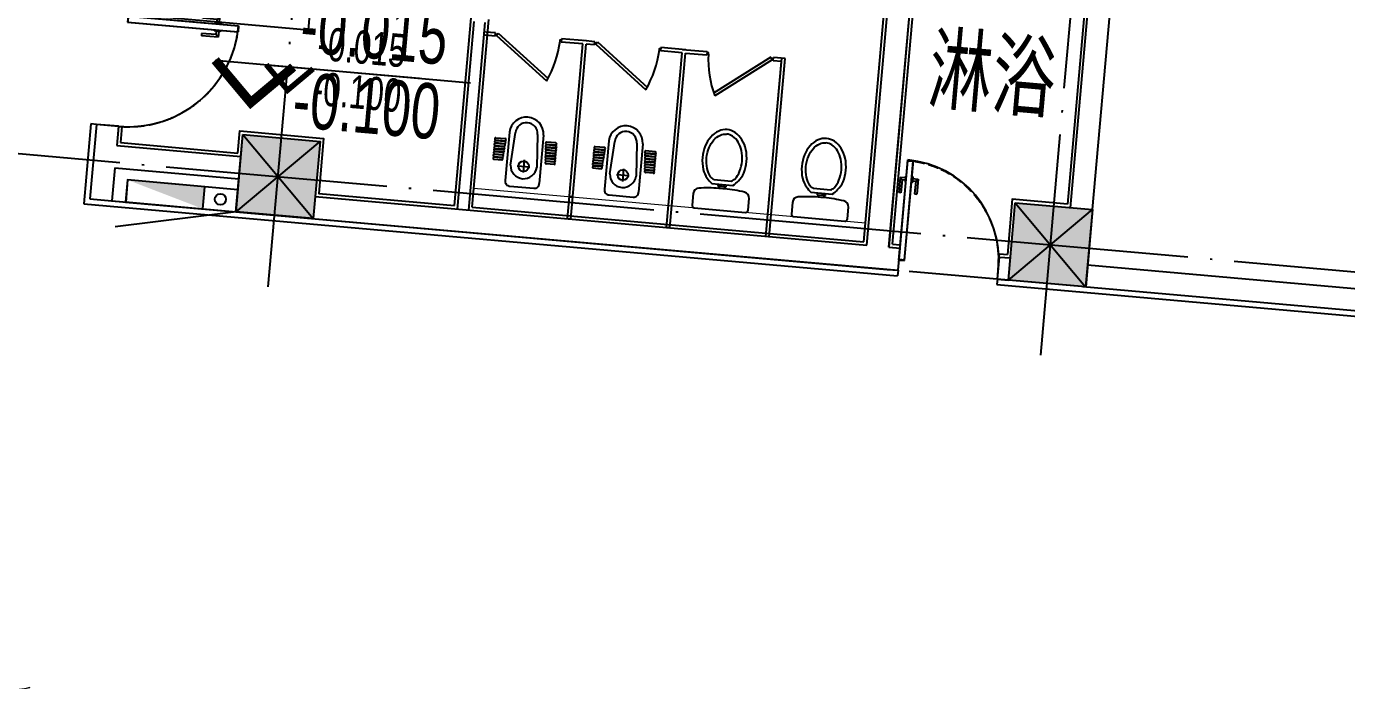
# Model space of a CAD drawing. Header units: millimetres. Extents: x 347599 to 1495443, y -100002 to 152717.
# Drawn here: x 1370861 to 1382779, y 52021 to 57927 of the extents above; entities that cross this region are included whole.
import ezdxf
from ezdxf.enums import TextEntityAlignment as Align

# ---------------------------------------------------------------- set-up
doc = ezdxf.new("R2010")
doc.units = ezdxf.units.MM
doc.header["$LTSCALE"] = 1000
doc.header["$PDMODE"] = 1
doc.linetypes.add('DASH', pattern=[0.35, 0.25, -0.1])
doc.linetypes.add('E-RG-1F$0$$0$DOTE', pattern=[2.42, 2, -0.2, 0.02, -0.2])
doc.layers.get('0').update_dxf_attribs({"linetype": 'CONTINUOUS'})
doc.layers.get('Defpoints').update_dxf_attribs({"linetype": 'CONTINUOUS'})
for name, color, linetype in [('A-------', 18, 'CONTINUOUS'), ('A-DOOR', 32, 'CONTINUOUS'), ('A-WALL', 7, 'CONTINUOUS'), ('A—墙体', 7, 'CONTINUOUS'), ('A—轴线、尺寸', 1, 'CONTINUOUS'), ('E1-RI-4F$0$0P-FE-FH-F', 141, 'CONTINUOUS'), ('E1-RW-1F$0$E-WC-BF$0$A-FIXT', 55, 'CONTINUOUS'), ('E1-RW-1F$0$E1-RW-1F$0$E-WC-BF$0$A-FIXT', 55, 'CONTINUOUS'), ('I-平面-标高（总）', 40, 'CONTINUOUS'), ('I—平面—卫生间隔断（不到顶）', 48, 'CONTINUOUS'), ('I—平面—文字', 40, 'CONTINUOUS'), ('I—平面—标高', 40, 'CONTINUOUS'), ('I—平面—洁具2', 44, 'CONTINUOUS'), ('I—平面—消防设施', 10, 'CONTINUOUS'), ('I—平面—装饰面层线', 192, 'CONTINUOUS'), ('I—平面—门', 22, 'CONTINUOUS'), ('轴线100', 1, 'CONTINUOUS')]:
    doc.layers.add(name, color=color, linetype=linetype)
for name, color, linetype, lineweight in [('A-DETL-HLIN', 3, 'CONTINUOUS', 13), ('E1-RI-1F$0$A-DOOR', 32, 'CONTINUOUS', 5), ('E1-RW-1F$0$A-FLOR-CASE', 3, 'CONTINUOUS', 5)]:
    doc.layers.add(name, color=color, linetype=linetype, lineweight=lineweight)
doc.styles.add('E-RT-1F$0$XD2008', font='xd-hzs.shx', dxfattribs={"width": 0.7, "bigfont": 'xd-hztxt.shx'})
doc.styles.add('XD2008', font='simhei.ttf', dxfattribs={"width": 0.7})
doc.styles.add('幼圆', font='SIMYOU_0.TTF', dxfattribs={"width": 0.7})

# ---------------------------------------------------------------- blocks, each defined once
blk = doc.blocks.new('E1-RW-1F$0$E1-RI-4F$0$XFX-BX')
blk.add_lwpolyline([(0, 0), (0, 200), (700, 200), (700, 0)], close=True)
blk.add_solid([(0, 0), (0, 0), (700, 0), (700, 200)])
blk = doc.blocks.new('E1-RW-1F$0$DOOR1000')
at = {"layer": 'I—平面—门'}
for p, q in [((0, 1000), (56, 1000)), ((0, 0), (0, 1000)), ((56, 0), (56, 1000)), ((-8, 845), (-8, 784)), ((1, 845), (-8, 845)), ((56, 845), (65, 845)), ((65, 845), (65, 784)), ((-62, 826), (-40, 804)), ((-62, 826), (-62, 674)), ((-8, 826), (-62, 826)), ((-40, 804), (-40, 674)), ((-8, 804), (-40, 804)), ((1, 784), (-8, 784)), ((56, 784), (65, 784)), ((65, 826), (120, 826)), ((65, 804), (98, 804)), ((120, 826), (98, 804)), ((98, 804), (98, 674)), ((120, 826), (120, 674)), ((-40, 674), (-62, 674)), ((98, 674), (120, 674)), ((0, 0), (56, 0))]:
    blk.add_line(p, q, dxfattribs=at)
at = {"layer": 'I—平面—门', "color": 8, "linetype": 'DASH', "ltscale": 0.4}
blk.add_arc((0, 0), 1000, 0, 90, dxfattribs=at)
blk = doc.blocks.new('E1-RI-1F$0$MRY_CW-DOOR-2_ALUMINUM_-_1')
at = {"layer": 'E1-RI-1F$0$A-DOOR'}
for p, q in [((-970, 12.7), (-970, 979.525)), ((970, 12.7), (970, 985.875))]:
    blk.add_line(p, q, dxfattribs=at)
for centre, radius, start, end in [((-970, 12.7), 966.825, 360, 90), ((970, 12.7), 973.175, 90, 180)]:
    blk.add_arc(centre, radius, start, end, dxfattribs=at)
blk = doc.blocks.new('E1-RI-1F$0$XFX-BX')
blk.add_lwpolyline([(0, 0), (0, 200), (700, 200), (700, 0)], close=True)
blk.add_solid([(0, 0), (0, 0), (700, 0), (700, 200)])
blk = doc.blocks.new('E-RT-1F$0$ECADI-TAG-HGHT（国标）')
at = {"color": 1}
blk.add_line((-2.121, 2.121), (11.768, 2.121), dxfattribs=at)
at = {"color": 1, "const_width": 0.5}
blk.add_lwpolyline([(-2.121, 2.121), (0, 0), (2.121, 2.121)], dxfattribs=at)
at = {"color": 1}
blk.add_point((-1.481, 4.6), dxfattribs=at)
at = {"style": 'E-RT-1F$0$XD2008', "width": 0.7}
blk.add_attdef('FL', text='', height=3, dxfattribs=at).set_placement((-2.689, 2.967), align=Align.RIGHT)
for tag, p in [('F.F.L.', (2.284, 2.967)), ('T.O.S.', (2.284, -1.104))]:
    blk.add_attdef(tag, p, '', height=3, dxfattribs=at)
blk = doc.blocks.new('DOOR1000')
at = {"layer": 'A-DOOR'}
for p, q in [((0, 1000), (56, 1000)), ((0, 0), (0, 1000)), ((56, 0), (56, 1000)), ((0, 0), (56, 0))]:
    blk.add_line(p, q, dxfattribs=at)
blk.add_arc((0, 0), 1000, 0, 90, dxfattribs=at)

msp = doc.modelspace()

# ---------------------------------------------------------------- hatches: boundary and pattern name
at = {"layer": 'A-------'}
for points in [[(1372814.8, 56951), (1373512, 56889.3), (1373450.4, 56192.1), (1372753.1, 56253.7)], [(1379787.6, 56334.6), (1380484.8, 56272.9), (1380423.2, 55575.6), (1379725.9, 55637.3)]]:
    msp.add_hatch(color=256, dxfattribs=at).paths.add_polyline_path(points)

# ---------------------------------------------------------------- linework, layer by layer
at = {"elevation": 0}
for points in [[(1372814.8, 56951), (1373512, 56889.3), (1373450.4, 56192.1), (1372753.1, 56253.7)], [(1379787.6, 56334.6), (1380484.8, 56272.9), (1380423.2, 55575.6), (1379725.9, 55637.3)]]:
    msp.add_lwpolyline(points, close=True, dxfattribs=at)
at = {"layer": 'A-DETL-HLIN'}
msp.add_line((1371492.9, 57042.6), (1371473, 57044.4), dxfattribs=at)
at = {"layer": 'A-WALL'}
for p, q in [((1380485, 56272.7), (1381145.6, 63743.6)), ((1378648, 55933.2), (1378868.2, 58423.4)), ((1378448.8, 55950.8), (1378655.7, 58291.6)), ((1371492.9, 57042.6), (1371433.4, 56370.2)), ((1371692.1, 57025), (1371492.9, 57042.6)), ((1371692.1, 57025), (1371676.7, 56850.7)), ((1371676.7, 56850.7), (1372797.3, 56751.6)), ((1371659.1, 56651.5), (1371632.7, 56352.7)), ((1371659.1, 56651.5), (1372779.7, 56552.4)), ((1373468.2, 56391.1), (1378448.8, 55950.8)), ((1371433.4, 56370.2), (1371632.7, 56352.7)), ((1372753.3, 56253.5), (1378630.4, 55733.9)), ((1378648, 55933.2), (1378747.6, 55924.4)), ((1378730, 55725.1), (1378747.6, 55924.4)), ((1379626.5, 55645.9), (1379644.1, 55845.1)), ((1379644.1, 55845.1), (1379743.7, 55836.3)), ((1378630.4, 55733.9), (1378730, 55725.1)), ((1379626.5, 55645.9), (1379726.1, 55637)), ((1379626.5, 55645.9), (1379626.5, 55645.8))]:
    msp.add_line(p, q, dxfattribs=at)
for points in [[(1372814.9, 56950.9), (1373512.2, 56889.2), (1373450.6, 56192), (1372753.3, 56253.6), (1372814.9, 56950.9)], [(1379787.7, 56334.3), (1380485, 56272.7), (1380423.4, 55575.4), (1379726.1, 55637), (1379787.7, 56334.3)]]:
    msp.add_lwpolyline(points, dxfattribs=at)
at = {"layer": 'A—墙体'}
for p, q in [((1380484.7, 56272.7), (1381145.4, 63743.6)), ((1380484.7, 56272.7), (1381145.4, 63743.6)), ((1380285.5, 56290.3), (1380532.2, 59079.6)), ((1380285.5, 56290.3), (1380532.2, 59079.6)), ((1378647.7, 55933.2), (1378867.9, 58423.5)), ((1378647.7, 55933.2), (1378867.9, 58423.5)), ((1378448.5, 55950.8), (1378655.5, 58291.7)), ((1378448.5, 55950.8), (1378655.5, 58291.7)), ((1374754.1, 56277.5), (1374903.9, 57971.3)), ((1374754.1, 56277.5), (1374903.9, 57971.3)), ((1374853.7, 56268.7), (1375003.5, 57962.5)), ((1374853.7, 56268.7), (1375003.5, 57962.5)), ((1371492.6, 57042.7), (1371433.2, 56370.4)), ((1371492.6, 57042.7), (1371433.2, 56370.4)), ((1371691.8, 57025.1), (1371492.6, 57042.7)), ((1371691.8, 57025.1), (1371492.6, 57042.7)), ((1371691.8, 57025.1), (1371676.4, 56850.8)), ((1371691.8, 57025.1), (1371676.4, 56850.8)), ((1371676.4, 56850.8), (1372797, 56751.7)), ((1371676.4, 56850.8), (1372797, 56751.7)), ((1371658.8, 56651.6), (1371632.4, 56352.8)), ((1371658.8, 56651.6), (1371632.4, 56352.8)), ((1371658.8, 56651.6), (1372779.4, 56552.5)), ((1371658.8, 56651.6), (1372779.4, 56552.5)), ((1373467.9, 56391.2), (1378448.5, 55950.8)), ((1373467.9, 56391.2), (1378448.5, 55950.8)), ((1371433.2, 56370.4), (1371632.4, 56352.8)), ((1371433.2, 56370.4), (1371632.4, 56352.8)), ((1372753, 56253.6), (1378729.7, 55725.2)), ((1372753, 56253.6), (1378729.7, 55725.2)), ((1378647.7, 55933.2), (1378747.3, 55924.4)), ((1378647.7, 55933.2), (1378747.3, 55924.4)), ((1378729.7, 55725.2), (1378747.3, 55924.4)), ((1378729.7, 55725.2), (1378747.3, 55924.4)), ((1379626.2, 55645.9), (1379643.8, 55845.1)), ((1379626.2, 55645.9), (1379643.8, 55845.1)), ((1379643.8, 55845.1), (1379743.4, 55836.3)), ((1379643.8, 55845.1), (1379743.4, 55836.3)), ((1380440.8, 55774.9), (1384375.5, 55427)), ((1379626.2, 55645.9), (1379725.8, 55637.1)), ((1379626.2, 55645.9), (1379725.8, 55637.1)), ((1380398.3, 55577.8), (1384557.1, 55210.2))]:
    msp.add_line(p, q, dxfattribs=at)
for points in [[(1372814.7, 56951), (1373511.9, 56889.3), (1373450.3, 56192.1), (1372753, 56253.7), (1372814.7, 56951)], [(1372814.7, 56951), (1373511.9, 56889.3), (1373450.3, 56192.1), (1372753, 56253.7), (1372814.7, 56951)], [(1379787.5, 56334.3), (1380484.7, 56272.7), (1380423.1, 55575.4), (1379725.8, 55637.1), (1379787.5, 56334.3)], [(1379787.5, 56334.3), (1380484.7, 56272.7), (1380423.1, 55575.4), (1379725.8, 55637.1), (1379787.5, 56334.3)]]:
    msp.add_lwpolyline(points, dxfattribs=at)
at = {"layer": 'A—轴线、尺寸', "linetype": 'E-RG-1F$0$$0$DOTE'}
for p, q in [((1373044.5, 55575.4), (1374787.6, 75291.8)), ((1380017.3, 54959), (1381760.4, 74675.4)), ((1360069.5, 57726.4), (1417916.1, 52612.4))]:
    msp.add_line(p, q, dxfattribs=at)
at = {"layer": 'Defpoints'}
for p, q in [((1372753.1, 56253.7, 0), (1373512, 56889.3, 0)), ((1372814.8, 56951, 0), (1373450.4, 56192.1, 0)), ((1379725.9, 55637.3, 0), (1380484.8, 56272.9, 0)), ((1379787.6, 56334.6, 0), (1380423.2, 55575.6, 0))]:
    msp.add_line(p, q, dxfattribs=at)
at = {"layer": 'E1-RI-4F$0$0P-FE-FH-F'}
msp.add_line((1371630.9, 56352.8), (1372753.3, 56253.6), dxfattribs=at)
at = {"layer": 'E1-RW-1F$0$A-FLOR-CASE'}
msp.add_line((1374901.2, 56465.3), (1378436.2, 56152.7), dxfattribs=at)
msp.add_line((1374901.2, 56465.3), (1378436.2, 56152.7), dxfattribs=at)
at = {"layer": 'E1-RW-1F$0$E-WC-BF$0$A-FIXT'}
for p, q in [((1375774.4, 56187.2), (1375744.5, 56189.9)), ((1376670.7, 56108), (1376640.8, 56110.6)), ((1376643.1, 56110.4), (1376668.4, 56108.2)), ((1376668.4, 56108.2), (1376643.1, 56110.4))]:
    msp.add_line(p, q, dxfattribs=at)
at = {"layer": 'E1-RW-1F$0$E1-RW-1F$0$E-WC-BF$0$A-FIXT'}
for p, q in [((1375791.8, 56386.9), (1375761.9, 56389.5)), ((1375761.9, 56389.5), (1375791.8, 56386.9)), ((1375791.8, 56386.9), (1375761.9, 56389.5)), ((1375761.9, 56389.5), (1375791.8, 56386.9)), ((1375789.5, 56387.1), (1375764.2, 56389.3)), ((1375789.5, 56387.1), (1375764.2, 56389.3))]:
    msp.add_line(p, q, dxfattribs=at)
at = {"layer": 'I—平面—卫生间隔断（不到顶）', "ltscale": 3}
for p, q in [((1375092.2, 57838.7), (1375002.4, 57846.7)), ((1375094.9, 57868.6), (1375005, 57876.6)), ((1375092.2, 57838.7), (1375094.9, 57868.6)), ((1375103.8, 57845.7), (1375118.9, 57867.2)), ((1375103.8, 57845.7), (1375556.2, 57434.3)), ((1375118.9, 57867.2), (1375571.3, 57455.8)), ((1375692.5, 57815.8), (1375689.9, 57785.9)), ((1375916.5, 57796), (1375692.5, 57815.8)), ((1375883.9, 57768.7), (1375689.9, 57785.9)), ((1375744.3, 56189.9), (1375883.9, 57768.7)), ((1375774.4, 56187.2), (1375914, 57766.1)), ((1375991.4, 57789.3), (1375886.8, 57798.6)), ((1375988.7, 57759.5), (1375914, 57766.1)), ((1375988.7, 57759.5), (1375991.4, 57789.3)), ((1376000.3, 57766.5), (1376015.4, 57787.9)), ((1376000.3, 57766.5), (1376452.7, 57355)), ((1376015.4, 57787.9), (1376467.8, 57376.5)), ((1376589, 57736.5), (1376586.4, 57706.6)), ((1376780.4, 57689.5), (1376586.4, 57706.6)), ((1376813, 57716.7), (1376589, 57736.5)), ((1376640.8, 56110.6), (1376780.4, 57689.5)), ((1376670.7, 56108), (1376810.3, 57686.8)), ((1376783.1, 57719.3), (1377007.1, 57699.5)), ((1376810.3, 57686.8), (1377004.5, 57669.6)), ((1377007.1, 57699.5), (1377004.5, 57669.6)), ((1377581, 57649.5), (1377063.5, 57323.8)), ((1377592.1, 57625.7), (1377074.5, 57300)), ((1377537.3, 56031.3), (1377679.6, 57640.1)), ((1377537.3, 56031.3), (1377676.9, 57610.2)), ((1377567.2, 56028.7), (1377709.4, 57637.4)), ((1377567.2, 56028.7), (1377706.8, 57607.6)), ((1377592.1, 57625.7), (1377581, 57649.5)), ((1377602.1, 57616.8), (1377604.8, 57646.7)), ((1377676.9, 57610.2), (1377602.1, 57616.8)), ((1377709.4, 57637.4), (1377604.8, 57646.7))]:
    msp.add_line(p, q, dxfattribs=at)
for points in [[(1375093.9, 57858.2), (1375104.8, 57857.2), (1375103.8, 57845.7), (1375092.9, 57846.7)], [(1375690.6, 57793.8), (1375678.6, 57794.9), (1375679.6, 57806.4), (1375691.6, 57805.3)], [(1375990.4, 57778.9), (1376001.3, 57777.9), (1376000.3, 57766.5), (1375989.4, 57767.4)], [(1376587.1, 57714.6), (1376575.1, 57715.6), (1376576.2, 57727.1), (1376588.1, 57726)], [(1377005.2, 57677.6), (1377017.3, 57676.5), (1377018.3, 57688), (1377006.2, 57689.1)], [(1377603.9, 57636.2), (1377593.1, 57637.2), (1377592.1, 57625.7), (1377602.8, 57624.8)]]:
    msp.add_lwpolyline(points, dxfattribs=at)
for centre, start, end in [((1374693.2, 57928.8), 330.18744, 352.26278), ((1375589.7, 57849.5), 330.18744, 352.26278), ((1378011, 57635.5), 177.63155, 199.70688)]:
    msp.add_arc(centre, 994.7, start, end, dxfattribs=at)
at = {"layer": 'I—平面—洁具2'}
for p, q in [((1375222.3, 56973.2), (1375183.7, 56536)), ((1375231.4, 56674.9), (1375276, 56968.4)), ((1375084.3, 56863.6), (1375084.3, 56863.6)), ((1375086.5, 56888.5), (1375086.5, 56888.5)), ((1375088.7, 56913.4), (1375088.7, 56913.4)), ((1375093.4, 56852.8), (1375173.3, 56845.7)), ((1375095.1, 56872.7), (1375175, 56865.6)), ((1375095.6, 56877.7), (1375177.4, 56870.5)), ((1375097.3, 56897.6), (1375179.2, 56890.4)), ((1375097.8, 56902.6), (1375181.5, 56895.2)), ((1375099.5, 56922.5), (1375183.3, 56915.1)), ((1375184.1, 56854.8), (1375184.1, 56854.8)), ((1375188.2, 56879.5), (1375188.2, 56879.5)), ((1375192.4, 56904.3), (1375192.4, 56904.3)), ((1375475.3, 56950.8), (1375467.7, 56654)), ((1375529, 56946.1), (1375490.3, 56508.9)), ((1375546.3, 56873), (1375546.3, 56873)), ((1375546.3, 56873), (1375546.3, 56873)), ((1375639.2, 56854.7), (1375555.4, 56862.1)), ((1375639.2, 56854.7), (1375555.4, 56862.1)), ((1375638.7, 56849.7), (1375556.9, 56857)), ((1375638.7, 56849.7), (1375556.9, 56857)), ((1375640.9, 56874.6), (1375557.2, 56882.1)), ((1375640.9, 56874.6), (1375557.2, 56882.1)), ((1375650, 56863.8), (1375650, 56863.8)), ((1375650, 56863.8), (1375650, 56863.8)), ((1376118.8, 56893.9), (1376080.2, 56456.7)), ((1376127.9, 56595.6), (1376172.5, 56889.2)), ((1376371.8, 56871.6), (1376364.2, 56574.7)), ((1376425.5, 56866.8), (1376386.8, 56429.6)), ((1375073.3, 56739.1), (1375073.3, 56739.1)), ((1375075.5, 56764), (1375075.5, 56764)), ((1375077.7, 56788.9), (1375077.7, 56788.9)), ((1375079.9, 56813.8), (1375079.9, 56813.8)), ((1375082.1, 56838.7), (1375082.1, 56838.7)), ((1375084.1, 56748.2), (1375154.3, 56742)), ((1375084.5, 56753.2), (1375156.7, 56746.8)), ((1375086.3, 56773.1), (1375158.5, 56766.7)), ((1375086.7, 56778.1), (1375160.8, 56771.5)), ((1375088.5, 56798), (1375162.6, 56791.5)), ((1375088.9, 56803), (1375165, 56796.3)), ((1375090.7, 56822.9), (1375166.7, 56816.2)), ((1375091.1, 56827.9), (1375169.1, 56821)), ((1375092.9, 56847.8), (1375170.9, 56840.9)), ((1375163.4, 56731.1), (1375163.4, 56731.1)), ((1375165.6, 56756), (1375165.6, 56756)), ((1375167.6, 56755.9), (1375167.6, 56755.9)), ((1375167.8, 56781), (1375167.8, 56781)), ((1375171.7, 56780.6), (1375171.7, 56780.6)), ((1375175.8, 56805.3), (1375175.8, 56805.3)), ((1375180, 56830.1), (1375180, 56830.1)), ((1375545, 56747.6), (1375545, 56747.6)), ((1375545, 56747.6), (1375545, 56747.6)), ((1375545.3, 56772.7), (1375545.3, 56772.7)), ((1375545.3, 56772.7), (1375545.3, 56772.7)), ((1375545.5, 56797.8), (1375545.5, 56797.8)), ((1375545.5, 56797.8), (1375545.5, 56797.8)), ((1375545.8, 56822.8), (1375545.8, 56822.8)), ((1375545.8, 56822.8), (1375545.8, 56822.8)), ((1375546.1, 56847.9), (1375546.1, 56847.9)), ((1375546.1, 56847.9), (1375546.1, 56847.9)), ((1375548.9, 56747.3), (1375548.9, 56747.3)), ((1375548.9, 56747.3), (1375548.9, 56747.3)), ((1375628.2, 56730.2), (1375554.1, 56736.8)), ((1375628.2, 56730.2), (1375554.1, 56736.8)), ((1375630.4, 56755.1), (1375554.3, 56761.8)), ((1375630.4, 56755.1), (1375554.3, 56761.8)), ((1375632.6, 56780), (1375554.6, 56786.9)), ((1375632.6, 56780), (1375554.6, 56786.9)), ((1375634.8, 56804.9), (1375554.9, 56812)), ((1375634.8, 56804.9), (1375554.9, 56812)), ((1375637, 56829.8), (1375555.1, 56837.1)), ((1375637, 56829.8), (1375555.1, 56837.1)), ((1375627.7, 56725.2), (1375555.6, 56731.6)), ((1375627.7, 56725.2), (1375555.6, 56731.6)), ((1375629.9, 56750.1), (1375555.8, 56756.7)), ((1375629.9, 56750.1), (1375555.8, 56756.7)), ((1375632.1, 56775), (1375556.1, 56781.8)), ((1375632.1, 56775), (1375556.1, 56781.8)), ((1375634.3, 56799.9), (1375556.4, 56806.8)), ((1375634.3, 56799.9), (1375556.4, 56806.8)), ((1375636.5, 56824.8), (1375556.6, 56831.9)), ((1375636.5, 56824.8), (1375556.6, 56831.9)), ((1375639, 56739.3), (1375639, 56739.3)), ((1375639, 56739.3), (1375639, 56739.3)), ((1375641.2, 56764.2), (1375641.2, 56764.2)), ((1375641.2, 56764.2), (1375641.2, 56764.2)), ((1375643.4, 56789.1), (1375643.4, 56789.1)), ((1375643.4, 56789.1), (1375643.4, 56789.1)), ((1375645.6, 56814), (1375645.6, 56814)), ((1375645.6, 56814), (1375645.6, 56814)), ((1375647.8, 56838.9), (1375647.8, 56838.9)), ((1375647.8, 56838.9), (1375647.8, 56838.9)), ((1375976.4, 56734.6), (1375976.4, 56734.6)), ((1375978.6, 56759.5), (1375978.6, 56759.5)), ((1375980.8, 56784.4), (1375980.8, 56784.4)), ((1375983, 56809.3), (1375983, 56809.3)), ((1375985.2, 56834.2), (1375985.2, 56834.2)), ((1375987.2, 56743.6), (1376063.2, 56736.9)), ((1375987.7, 56748.6), (1376065.6, 56741.7)), ((1375989.4, 56768.5), (1376067.4, 56761.6)), ((1375989.9, 56773.5), (1376069.8, 56766.5)), ((1375991.6, 56793.4), (1376071.5, 56786.4)), ((1375992.1, 56798.4), (1376073.9, 56791.2)), ((1375993.8, 56818.3), (1376075.7, 56811.1)), ((1375994.3, 56823.3), (1376078, 56815.9)), ((1375996, 56843.2), (1376079.8, 56835.8)), ((1376076.5, 56750.8), (1376076.5, 56750.8)), ((1376080.6, 56775.5), (1376080.6, 56775.5)), ((1376084.7, 56800.3), (1376084.7, 56800.3)), ((1376088.9, 56825), (1376088.9, 56825)), ((1376442.3, 56743.6), (1376442.3, 56743.6)), ((1376442.3, 56743.6), (1376442.3, 56743.6)), ((1376442.6, 56768.6), (1376442.6, 56768.6)), ((1376442.6, 56768.6), (1376442.6, 56768.6)), ((1376442.8, 56793.7), (1376442.8, 56793.7)), ((1376442.8, 56793.7), (1376442.8, 56793.7)), ((1376531.3, 56725.7), (1376451.4, 56732.7)), ((1376531.3, 56725.7), (1376451.4, 56732.7)), ((1376533.5, 56750.6), (1376451.6, 56757.8)), ((1376533.5, 56750.6), (1376451.6, 56757.8)), ((1376535.7, 56775.5), (1376451.9, 56782.9)), ((1376535.7, 56775.5), (1376451.9, 56782.9)), ((1376533, 56745.6), (1376453.1, 56752.6)), ((1376533, 56745.6), (1376453.1, 56752.6)), ((1376535.2, 56770.5), (1376453.4, 56777.7)), ((1376535.2, 56770.5), (1376453.4, 56777.7)), ((1376537.4, 56795.4), (1376453.7, 56802.8)), ((1376537.4, 56795.4), (1376453.7, 56802.8)), ((1376542.1, 56734.7), (1376542.1, 56734.7)), ((1376542.1, 56734.7), (1376542.1, 56734.7)), ((1376544.3, 56759.6), (1376544.3, 56759.6)), ((1376544.3, 56759.6), (1376544.3, 56759.6)), ((1376546.5, 56784.5), (1376546.5, 56784.5)), ((1376546.5, 56784.5), (1376546.5, 56784.5)), ((1375292.6, 56669.5), (1375406.5, 56659.4)), ((1375354.6, 56721.4), (1375344.5, 56607.5)), ((1375544.4, 56697.5), (1375544.4, 56697.5)), ((1375544.4, 56697.5), (1375544.4, 56697.5)), ((1375544.7, 56722.5), (1375544.7, 56722.5)), ((1375544.7, 56722.5), (1375544.7, 56722.5)), ((1375546.7, 56722.4), (1375546.7, 56722.4)), ((1375546.7, 56722.4), (1375546.7, 56722.4)), ((1375623.8, 56680.4), (1375553.5, 56686.6)), ((1375623.8, 56680.4), (1375553.5, 56686.6)), ((1375626, 56705.3), (1375553.8, 56711.7)), ((1375626, 56705.3), (1375553.8, 56711.7)), ((1375625.5, 56700.3), (1375555.3, 56706.5)), ((1375625.5, 56700.3), (1375555.3, 56706.5)), ((1375634.6, 56689.5), (1375634.6, 56689.5)), ((1375634.6, 56689.5), (1375634.6, 56689.5)), ((1375636.8, 56714.4), (1375636.8, 56714.4)), ((1375636.8, 56714.4), (1375636.8, 56714.4)), ((1375969.8, 56659.8), (1375969.8, 56659.8)), ((1375972, 56684.8), (1375972, 56684.8)), ((1375974.2, 56709.7), (1375974.2, 56709.7)), ((1375980.6, 56668.9), (1376050.8, 56662.7)), ((1375981, 56673.9), (1376053.2, 56667.5)), ((1375982.8, 56693.8), (1376055, 56687.5)), ((1375983.2, 56698.8), (1376057.3, 56692.3)), ((1375985, 56718.7), (1376059.1, 56712.2)), ((1375985.4, 56723.7), (1376061.5, 56717)), ((1376059.9, 56651.9), (1376059.9, 56651.9)), ((1376062.1, 56676.8), (1376062.1, 56676.8)), ((1376064.1, 56676.6), (1376064.1, 56676.6)), ((1376064.3, 56701.7), (1376064.3, 56701.7)), ((1376068.2, 56701.3), (1376068.2, 56701.3)), ((1376072.3, 56726.1), (1376072.3, 56726.1)), ((1376251.1, 56642.1), (1376241, 56528.3)), ((1376441, 56618.2), (1376441, 56618.2)), ((1376441, 56618.2), (1376441, 56618.2)), ((1376441.2, 56643.3), (1376441.2, 56643.3)), ((1376441.2, 56643.3), (1376441.2, 56643.3)), ((1376441.5, 56668.3), (1376441.5, 56668.3)), ((1376441.5, 56668.3), (1376441.5, 56668.3)), ((1376441.8, 56693.4), (1376441.8, 56693.4)), ((1376441.8, 56693.4), (1376441.8, 56693.4)), ((1376442, 56718.5), (1376442, 56718.5)), ((1376442, 56718.5), (1376442, 56718.5)), ((1376443.2, 56643.1), (1376443.2, 56643.1)), ((1376443.2, 56643.1), (1376443.2, 56643.1)), ((1376445.4, 56668), (1376445.4, 56668)), ((1376445.4, 56668), (1376445.4, 56668)), ((1376522.5, 56626), (1376450.3, 56632.4)), ((1376522.5, 56626), (1376450.3, 56632.4)), ((1376524.7, 56650.9), (1376450.6, 56657.5)), ((1376524.7, 56650.9), (1376450.6, 56657.5)), ((1376526.9, 56675.8), (1376450.8, 56682.6)), ((1376526.9, 56675.8), (1376450.8, 56682.6)), ((1376529.1, 56700.7), (1376451.1, 56707.6)), ((1376529.1, 56700.7), (1376451.1, 56707.6)), ((1376522, 56621.1), (1376451.8, 56627.3)), ((1376522, 56621.1), (1376451.8, 56627.3)), ((1376524.2, 56646), (1376452.1, 56652.3)), ((1376524.2, 56646), (1376452.1, 56652.3)), ((1376526.4, 56670.9), (1376452.3, 56677.4)), ((1376526.4, 56670.9), (1376452.3, 56677.4)), ((1376528.6, 56695.8), (1376452.6, 56702.5)), ((1376528.6, 56695.8), (1376452.6, 56702.5)), ((1376530.8, 56720.7), (1376452.9, 56727.6)), ((1376530.8, 56720.7), (1376452.9, 56727.6)), ((1376531.1, 56610.2), (1376531.1, 56610.2)), ((1376531.1, 56610.2), (1376531.1, 56610.2)), ((1376533.3, 56635.1), (1376533.3, 56635.1)), ((1376533.3, 56635.1), (1376533.3, 56635.1)), ((1376535.5, 56660), (1376535.5, 56660)), ((1376535.5, 56660), (1376535.5, 56660)), ((1376537.7, 56684.9), (1376537.7, 56684.9)), ((1376537.7, 56684.9), (1376537.7, 56684.9)), ((1376539.9, 56709.8), (1376539.9, 56709.8)), ((1376539.9, 56709.8), (1376539.9, 56709.8)), ((1376189.1, 56590.2), (1376303, 56580.1)), ((1376520.3, 56601.1), (1376450, 56607.3)), ((1376520.3, 56601.1), (1376450, 56607.3)), ((1377047.2, 56509.1), (1377239.4, 56492.1)), ((1377065.5, 56544.8), (1377225.1, 56530.6)), ((1377104.4, 56504.1), (1377102.7, 56485.1)), ((1377178, 56478.4), (1377179.7, 56497.4)), ((1375224.8, 56484.7), (1375440.9, 56465.6)), ((1376121.3, 56405.5), (1376337.4, 56386.4)), ((1376879.9, 56417.8), (1376870.6, 56312.8)), ((1377102.7, 56485.1), (1377113.5, 56484.1)), ((1377113.5, 56484.1), (1377111.8, 56465.2)), ((1377167.3, 56479.4), (1377113.5, 56484.1)), ((1377165.6, 56460.5), (1377167.3, 56479.4)), ((1377167.3, 56479.4), (1377178, 56478.4)), ((1377376.3, 56268.1), (1377385.6, 56373.1)), ((1377943.7, 56429.9), (1378135.9, 56412.9)), ((1377962, 56465.5), (1378121.6, 56451.4)), ((1378000.9, 56424.8), (1377999.2, 56405.8)), ((1377999.2, 56405.8), (1378010, 56404.9)), ((1378010, 56404.9), (1378008.3, 56386)), ((1378063.8, 56400.1), (1378010, 56404.9)), ((1378062.1, 56381.2), (1378063.8, 56400.1)), ((1378063.8, 56400.1), (1378074.5, 56399.2)), ((1378074.5, 56399.2), (1378076.2, 56418.1)), ((1376890.2, 56289.4), (1377352.8, 56248.5)), ((1377776.4, 56338.6), (1377767.1, 56233.5)), ((1378272.8, 56188.8), (1378282.1, 56293.9)), ((1377786.8, 56210.1), (1378249.3, 56169.2))]:
    msp.add_line(p, q, dxfattribs=at)
for points in [[(1377187, 56995, 0.1283809), (1377112.5, 56982.4, 0.1062679), (1377039.3, 56928.5, 0.0850651), (1376989.4, 56848.2, 0.0744223), (1376964.1, 56743.3, 0.0744223), (1376970.6, 56635.6, 0.0939852), (1377006.5, 56557.9, 0.0738718), (1377047.2, 56509.1, 0.1309213)], [(1377239.4, 56492.1, 0.0738718), (1377288, 56533, 0.0939852), (1377336.9, 56603.2, 0.0744223), (1377362.2, 56708.1, 0.0744223), (1377355.7, 56815.8, 0.0850651), (1377320.8, 56903.7, 0.1062679), (1377258.2, 56969.5, 0.1283809), (1377187, 56995, 0.1309213)], [(1377065.5, 56544.8, -0.073654), (1377037.3, 56568.8, -0.0850651), (1377007.3, 56644.1, -0.0744223), (1377001.6, 56740, -0.0744223), (1377024.1, 56833.3, -0.0850651), (1377066.8, 56902.2, -0.1062679), (1377126.4, 56946.1, -0.1283809), (1377181, 56955.3, -0.1313961)], [(1377225.1, 56530.6, 0.073654), (1377257.1, 56549.4, 0.0850651), (1377299.8, 56618.3, 0.0744223), (1377322.3, 56711.6, 0.0744223), (1377316.5, 56807.5, 0.0850651), (1377286.6, 56882.8, 0.1062679), (1377235.6, 56936.4, 0.1283809), (1377183.5, 56955.1, 0.1313961)], [(1378083.5, 56915.7, 0.1283809), (1378009, 56903.1, 0.1062679), (1377935.8, 56849.3, 0.0850651), (1377885.9, 56768.9, 0.0744223), (1377860.6, 56664, 0.0744223), (1377867.1, 56556.3, 0.0939852), (1377903, 56478.6, 0.0738718), (1377943.7, 56429.9, 0.1309213)], [(1377962, 56465.5, -0.073654), (1377933.8, 56489.6, -0.0850651), (1377903.9, 56564.9, -0.0744223), (1377898.1, 56660.7, -0.0744223), (1377920.6, 56754.1, -0.0850651), (1377963.3, 56822.9, -0.1062679), (1378022.9, 56866.8, -0.1283809), (1378077.5, 56876, -0.1313961)], [(1378121.6, 56451.4, 0.073654), (1378153.6, 56470.1, 0.0850651), (1378196.3, 56539, 0.0744223), (1378218.8, 56632.4, 0.0744223), (1378213, 56728.2, 0.0850651), (1378183.1, 56803.5, 0.1062679), (1378132.1, 56857.1, 0.1283809), (1378080, 56875.8, 0.1313961)], [(1378135.9, 56412.9, 0.0738718), (1378184.5, 56453.7, 0.0939852), (1378233.4, 56523.9, 0.0744223), (1378258.7, 56628.8, 0.0744223), (1378252.2, 56736.5, 0.0850651), (1378217.3, 56824.4, 0.1062679), (1378154.7, 56890.2, 0.1283809), (1378083.5, 56915.7, 0.1309213)]]:
    msp.add_lwpolyline(points, format="xyb", dxfattribs=at)
for points in [[(1375082.3, 56728.3), (1375152.6, 56722.1)], [(1375978.8, 56649), (1376049.1, 56642.8)]]:
    msp.add_lwpolyline(points, dxfattribs=at)
for centre in [(1375349.5, 56664.4), (1376246, 56585.2)]:
    msp.add_circle(centre, 47.1, dxfattribs=at)
for centre, radius, start, end in [((1375375.2, 56954.3), 154, 356.92614, 172.96847), ((1375375.5, 56958.3), 100, 355.72228, 174.17233), ((1376271.7, 56875.1), 154, 356.92614, 172.96847), ((1376272, 56879), 100, 355.72228, 174.17233), ((1375094.2, 56862.8), 10, 174.94731, 264.94731), ((1375094.2, 56862.8), 10, 84.94731, 174.94731), ((1375096.4, 56887.7), 10, 174.94731, 264.94731), ((1375096.4, 56887.7), 10, 84.94731, 174.94731), ((1375098.6, 56912.6), 10, 174.94731, 264.94731), ((1375098.6, 56912.6), 10, 84.94731, 174.94731), ((1375174.1, 56855.7), 10, 264.94731, 354.94731), ((1375174.1, 56855.7), 10, 354.94731, 84.94731), ((1375178.3, 56880.4), 10, 264.94731, 354.94731), ((1375178.3, 56880.4), 10, 354.94731, 84.94731), ((1375182.4, 56905.2), 10, 264.94731, 354.94731), ((1375182.4, 56905.2), 10, 354.94731, 84.94731), ((1375556, 56847), 10, 84.94731, 174.94731), ((1375556, 56847), 10, 84.94731, 174.94731), ((1375556.3, 56872.1), 10, 84.94731, 174.94731), ((1375556.3, 56872.1), 10, 84.94731, 174.94731), ((1375556.3, 56872.1), 10, 174.94731, 264.94731), ((1375556.3, 56872.1), 10, 174.94731, 264.94731), ((1375637.9, 56839.8), 10, 354.94731, 84.94731), ((1375637.9, 56839.8), 10, 354.94731, 84.94731), ((1375640.1, 56864.7), 10, 264.94731, 354.94731), ((1375640.1, 56864.7), 10, 264.94731, 354.94731), ((1375640.1, 56864.7), 10, 354.94731, 84.94731), ((1375640.1, 56864.7), 10, 354.94731, 84.94731), ((1375083.2, 56738.2), 10, 174.94731, 264.94731), ((1375083.2, 56738.2), 10, 84.94731, 174.94731), ((1375085.4, 56763.1), 10, 174.94731, 264.94731), ((1375085.4, 56763.1), 10, 84.94731, 174.94731), ((1375087.6, 56788), 10, 174.94731, 264.94731), ((1375087.6, 56788), 10, 84.94731, 174.94731), ((1375089.8, 56812.9), 10, 174.94731, 264.94731), ((1375089.8, 56812.9), 10, 84.94731, 174.94731), ((1375092, 56837.8), 10, 174.94731, 264.94731), ((1375092, 56837.8), 10, 84.94731, 174.94731), ((1375153.5, 56732), 10, 264.94731, 354.94731), ((1375153.5, 56732), 10, 354.94731, 84.94731), ((1375157.6, 56756.8), 10, 264.94731, 354.94731), ((1375157.6, 56756.8), 10, 354.94731, 84.94731), ((1375161.7, 56781.5), 10, 264.94731, 354.94731), ((1375161.7, 56781.5), 10, 354.94731, 84.94731), ((1375165.9, 56806.2), 10, 264.94731, 354.94731), ((1375165.9, 56806.2), 10, 354.94731, 84.94731), ((1375170, 56831), 10, 264.94731, 354.94731), ((1375170, 56831), 10, 354.94731, 84.94731), ((1375554.7, 56721.7), 10, 84.94731, 174.94731), ((1375554.7, 56721.7), 10, 84.94731, 174.94731), ((1375554.9, 56746.7), 10, 174.94731, 264.94731), ((1375554.9, 56746.7), 10, 174.94731, 264.94731), ((1375554.9, 56746.7), 10, 84.94731, 174.94731), ((1375554.9, 56746.7), 10, 84.94731, 174.94731), ((1375555.2, 56771.8), 10, 174.94731, 264.94731), ((1375555.2, 56771.8), 10, 174.94731, 264.94731), ((1375555.2, 56771.8), 10, 84.94731, 174.94731), ((1375555.2, 56771.8), 10, 84.94731, 174.94731), ((1375555.5, 56796.9), 10, 84.94731, 174.94731), ((1375555.5, 56796.9), 10, 84.94731, 174.94731), ((1375555.5, 56796.9), 10, 174.94731, 264.94731), ((1375555.5, 56796.9), 10, 174.94731, 264.94731), ((1375555.7, 56821.9), 10, 174.94731, 264.94731), ((1375555.7, 56821.9), 10, 174.94731, 264.94731), ((1375555.7, 56821.9), 10, 84.94731, 174.94731), ((1375555.7, 56821.9), 10, 84.94731, 174.94731), ((1375556, 56847), 10, 174.94731, 264.94731), ((1375556, 56847), 10, 174.94731, 264.94731), ((1375629, 56740.2), 10, 264.94731, 354.94731), ((1375629, 56740.2), 10, 264.94731, 354.94731), ((1375629, 56740.2), 10, 354.94731, 84.94731), ((1375629, 56740.2), 10, 354.94731, 84.94731), ((1375631.2, 56765.1), 10, 264.94731, 354.94731), ((1375631.2, 56765.1), 10, 264.94731, 354.94731), ((1375631.2, 56765.1), 10, 354.94731, 84.94731), ((1375631.2, 56765.1), 10, 354.94731, 84.94731), ((1375633.4, 56790), 10, 264.94731, 354.94731), ((1375633.4, 56790), 10, 264.94731, 354.94731), ((1375633.4, 56790), 10, 354.94731, 84.94731), ((1375633.4, 56790), 10, 354.94731, 84.94731), ((1375635.7, 56814.9), 10, 264.94731, 354.94731), ((1375635.7, 56814.9), 10, 264.94731, 354.94731), ((1375635.7, 56814.9), 10, 354.94731, 84.94731), ((1375635.7, 56814.9), 10, 354.94731, 84.94731), ((1375637.9, 56839.8), 10, 264.94731, 354.94731), ((1375637.9, 56839.8), 10, 264.94731, 354.94731), ((1375986.3, 56733.7), 10, 174.94731, 264.94731), ((1375986.3, 56733.7), 10, 84.94731, 174.94731), ((1375988.5, 56758.6), 10, 174.94731, 264.94731), ((1375988.5, 56758.6), 10, 84.94731, 174.94731), ((1375990.7, 56783.5), 10, 174.94731, 264.94731), ((1375990.7, 56783.5), 10, 84.94731, 174.94731), ((1375992.9, 56808.4), 10, 174.94731, 264.94731), ((1375992.9, 56808.4), 10, 84.94731, 174.94731), ((1375995.1, 56833.3), 10, 174.94731, 264.94731), ((1375995.1, 56833.3), 10, 84.94731, 174.94731), ((1376062.4, 56727), 10, 354.94731, 84.94731), ((1376066.5, 56751.7), 10, 264.94731, 354.94731), ((1376066.5, 56751.7), 10, 354.94731, 84.94731), ((1376070.6, 56776.4), 10, 264.94731, 354.94731), ((1376070.6, 56776.4), 10, 354.94731, 84.94731), ((1376074.8, 56801.1), 10, 264.94731, 354.94731), ((1376074.8, 56801.1), 10, 354.94731, 84.94731), ((1376078.9, 56825.9), 10, 264.94731, 354.94731), ((1376078.9, 56825.9), 10, 354.94731, 84.94731), ((1376452.3, 56742.7), 10, 84.94731, 174.94731), ((1376452.3, 56742.7), 10, 84.94731, 174.94731), ((1376452.3, 56742.7), 10, 174.94731, 264.94731), ((1376452.3, 56742.7), 10, 174.94731, 264.94731), ((1376452.5, 56767.8), 10, 174.94731, 264.94731), ((1376452.5, 56767.8), 10, 174.94731, 264.94731), ((1376452.5, 56767.8), 10, 84.94731, 174.94731), ((1376452.5, 56767.8), 10, 84.94731, 174.94731), ((1376452.8, 56792.8), 10, 84.94731, 174.94731), ((1376452.8, 56792.8), 10, 84.94731, 174.94731), ((1376452.8, 56792.8), 10, 174.94731, 264.94731), ((1376452.8, 56792.8), 10, 174.94731, 264.94731), ((1376532.2, 56735.6), 10, 264.94731, 354.94731), ((1376532.2, 56735.6), 10, 264.94731, 354.94731), ((1376532.2, 56735.6), 10, 354.94731, 84.94731), ((1376532.2, 56735.6), 10, 354.94731, 84.94731), ((1376534.4, 56760.5), 10, 264.94731, 354.94731), ((1376534.4, 56760.5), 10, 264.94731, 354.94731), ((1376534.4, 56760.5), 10, 354.94731, 84.94731), ((1376534.4, 56760.5), 10, 354.94731, 84.94731), ((1376536.6, 56785.4), 10, 264.94731, 354.94731), ((1376536.6, 56785.4), 10, 264.94731, 354.94731), ((1376536.6, 56785.4), 10, 354.94731, 84.94731), ((1376536.6, 56785.4), 10, 354.94731, 84.94731), ((1375350.1, 56670.7), 118.8, 177.99604, 351.89857), ((1375554.4, 56696.6), 10, 84.94731, 174.94731), ((1375554.4, 56696.6), 10, 84.94731, 174.94731), ((1375554.4, 56696.6), 10, 174.94731, 264.94731), ((1375554.4, 56696.6), 10, 174.94731, 264.94731), ((1375554.7, 56721.7), 10, 174.94731, 264.94731), ((1375554.7, 56721.7), 10, 174.94731, 264.94731), ((1375624.6, 56690.4), 10, 264.94731, 354.94731), ((1375624.6, 56690.4), 10, 264.94731, 354.94731), ((1375624.6, 56690.4), 10, 354.94731, 84.94731), ((1375624.6, 56690.4), 10, 354.94731, 84.94731), ((1375626.8, 56715.3), 10, 264.94731, 354.94731), ((1375626.8, 56715.3), 10, 264.94731, 354.94731), ((1375626.8, 56715.3), 10, 354.94731, 84.94731), ((1375626.8, 56715.3), 10, 354.94731, 84.94731), ((1375979.7, 56659), 10, 174.94731, 264.94731), ((1375979.7, 56659), 10, 84.94731, 174.94731), ((1375981.9, 56683.9), 10, 174.94731, 264.94731), ((1375981.9, 56683.9), 10, 84.94731, 174.94731), ((1375984.1, 56708.8), 10, 174.94731, 264.94731), ((1375984.1, 56708.8), 10, 84.94731, 174.94731), ((1376050, 56652.8), 10, 264.94731, 354.94731), ((1376050, 56652.8), 10, 354.94731, 84.94731), ((1376054.1, 56677.5), 10, 264.94731, 354.94731), ((1376054.1, 56677.5), 10, 354.94731, 84.94731), ((1376058.2, 56702.2), 10, 264.94731, 354.94731), ((1376058.2, 56702.2), 10, 354.94731, 84.94731), ((1376062.4, 56727), 10, 264.94731, 354.94731), ((1376450.9, 56617.3), 10, 174.94731, 264.94731), ((1376450.9, 56617.3), 10, 174.94731, 264.94731), ((1376450.9, 56617.3), 10, 84.94731, 174.94731), ((1376450.9, 56617.3), 10, 84.94731, 174.94731), ((1376451.2, 56642.4), 10, 84.94731, 174.94731), ((1376451.2, 56642.4), 10, 84.94731, 174.94731), ((1376451.2, 56642.4), 10, 174.94731, 264.94731), ((1376451.2, 56642.4), 10, 174.94731, 264.94731), ((1376451.4, 56667.5), 10, 174.94731, 264.94731), ((1376451.4, 56667.5), 10, 174.94731, 264.94731), ((1376451.4, 56667.5), 10, 84.94731, 174.94731), ((1376451.4, 56667.5), 10, 84.94731, 174.94731), ((1376451.7, 56692.5), 10, 174.94731, 264.94731), ((1376451.7, 56692.5), 10, 174.94731, 264.94731), ((1376451.7, 56692.5), 10, 84.94731, 174.94731), ((1376451.7, 56692.5), 10, 84.94731, 174.94731), ((1376452, 56717.6), 10, 84.94731, 174.94731), ((1376452, 56717.6), 10, 84.94731, 174.94731), ((1376452, 56717.6), 10, 174.94731, 264.94731), ((1376452, 56717.6), 10, 174.94731, 264.94731), ((1376521.1, 56611.1), 10, 264.94731, 354.94731), ((1376521.1, 56611.1), 10, 264.94731, 354.94731), ((1376521.1, 56611.1), 10, 354.94731, 84.94731), ((1376521.1, 56611.1), 10, 354.94731, 84.94731), ((1376523.3, 56636), 10, 264.94731, 354.94731), ((1376523.3, 56636), 10, 264.94731, 354.94731), ((1376523.3, 56636), 10, 354.94731, 84.94731), ((1376523.3, 56636), 10, 354.94731, 84.94731), ((1376525.5, 56660.9), 10, 264.94731, 354.94731), ((1376525.5, 56660.9), 10, 264.94731, 354.94731), ((1376525.5, 56660.9), 10, 354.94731, 84.94731), ((1376525.5, 56660.9), 10, 354.94731, 84.94731), ((1376527.8, 56685.8), 10, 264.94731, 354.94731), ((1376527.8, 56685.8), 10, 264.94731, 354.94731), ((1376527.8, 56685.8), 10, 354.94731, 84.94731), ((1376527.8, 56685.8), 10, 354.94731, 84.94731), ((1376530, 56710.7), 10, 264.94731, 354.94731), ((1376530, 56710.7), 10, 264.94731, 354.94731), ((1376530, 56710.7), 10, 354.94731, 84.94731), ((1376530, 56710.7), 10, 354.94731, 84.94731), ((1375226.8, 56528.4), 43.8, 170.09242, 267.35999), ((1375446.5, 56509), 43.8, 262.53462, 359.8022), ((1376246.6, 56591.5), 118.8, 177.99604, 351.89857), ((1376123.3, 56449.2), 43.8, 170.09242, 267.35999), ((1376343, 56429.7), 43.8, 262.53462, 359.8022), ((1376933.7, 56413.1), 54, 92.87915, 174.94729), ((1377006.4, 54967), 1501.9, 85.97738, 92.87915), ((1377006.4, 54967), 1501.9, 83.9172, 85.97738), ((1377006.4, 54967), 1501.9, 77.01543, 83.9172), ((1377331.8, 56377.9), 54, 354.94729, 77.01543), ((1377830.2, 56333.8), 54, 92.87915, 174.94729), ((1377902.9, 54887.8), 1501.9, 85.97738, 92.87915), ((1377902.9, 54887.8), 1501.9, 83.9172, 85.97738), ((1377902.9, 54887.8), 1501.9, 77.01543, 83.9172), ((1376892.2, 56310.9), 21.6, 174.94729, 264.94729), ((1377354.7, 56270), 21.6, 264.94729, 354.94729), ((1378228.3, 56298.6), 54, 354.94729, 77.01543), ((1377788.7, 56231.6), 21.6, 174.94729, 264.94729), ((1378251.2, 56190.7), 21.6, 264.94729, 354.94729)]:
    msp.add_arc(centre, radius, start, end, dxfattribs=at)
at = {"layer": 'I—平面—消防设施'}
for p, q in [((1371630.6, 56352.9), (1372753, 56253.7)), ((1371630.6, 56352.9), (1372753, 56253.7)), ((1372753.9, 56253.6), (1371662.4, 56117.6)), ((1372753.9, 56253.6), (1371662.4, 56117.6))]:
    msp.add_line(p, q, dxfattribs=at)
for points in [[(1371756.9, 56341.8), (1372753, 56253.7), (1372770.6, 56452.9), (1371774.5, 56541)], [(1371756.9, 56341.8), (1372753, 56253.7), (1372770.6, 56452.9), (1371774.5, 56541)], [(1371757, 56341.9), (1372753.1, 56253.8), (1372770.8, 56453), (1371774.6, 56541.2)], [(1371757.2, 56341.7), (1372753.3, 56253.6), (1372770.9, 56452.8), (1371774.8, 56540.9)]]:
    msp.add_lwpolyline(points, close=True, dxfattribs=at)
for centre in [(1372612.4, 56366.5), (1372612.4, 56366.5), (1372612.5, 56366.6)]:
    msp.add_circle(centre, 50, dxfattribs=at)
at = {"layer": 'I—平面—装饰面层线'}
for p, q in [((1373583.7, 59914.7), (1373405.3, 57897.6)), ((1380499.6, 59052.3), (1380258.3, 56323.1)), ((1378680.2, 55960.4), (1378900.4, 58450.7)), ((1378421.2, 55983.3), (1378625.6, 58294.3)), ((1371811.6, 58038.5), (1373405.3, 57897.6)), ((1374726.8, 56310), (1374876.6, 58003.8)), ((1374886.2, 56295.9), (1375036, 57989.7)), ((1371442.8, 57047.1), (1371378.9, 56325)), ((1371492.6, 57042.7), (1371442.8, 57047.1)), ((1371691.8, 57025.1), (1371721.7, 57022.5)), ((1371721.7, 57022.5), (1371709, 56878)), ((1371709, 56878), (1372769.8, 56784.2)), ((1372799.7, 56781.6), (1372799.7, 56781.6)), ((1371378.9, 56325), (1378725.3, 55675.3)), ((1374886.2, 56295.9), (1378421.2, 55983.3)), ((1378680.2, 55960.4), (1378750, 55954.3)), ((1378747.3, 55924.4), (1378749.9, 55954.3)), ((1379643.8, 55845.1), (1379646.5, 55875)), ((1379646.5, 55875), (1379716.2, 55868.8)), ((1378729.7, 55725.2), (1378725.3, 55675.3)), ((1379626.3, 55647.2), (1379621.8, 55596.1)), ((1379621.8, 55596.1), (1384602.4, 55155.7))]:
    msp.add_line(p, q, dxfattribs=at)
for points in [[(1372769.8, 56784.2), (1372787.5, 56983.5), (1373544.4, 56916.5), (1373500.5, 56418.5), (1374726.8, 56310)], [(1380258.3, 56323.1), (1379760.5, 56366.8), (1379716.2, 55868.8)]]:
    msp.add_lwpolyline(points, dxfattribs=at)
at = {"layer": 'I—平面—门'}
msp.add_line((1378829.3, 55716.4), (1379726, 55638.5), dxfattribs=at)
at = {"layer": '轴线100', "linetype": 'E-RG-1F$0$$0$DOTE'}
for p, q in [((1373044.5, 55575.4), (1374787.6, 75291.8)), ((1380017.3, 54959), (1381760.4, 74675.4)), ((1360069.5, 57726.4), (1417350.5, 52662.4))]:
    msp.add_line(p, q, dxfattribs=at)

# ---------------------------------------------------------------- block references
at = {"layer": 'A-DOOR', "rotation": 264.9488577195035}
msp.add_blockref('DOOR1000', (1371780.2, 58021.1), dxfattribs=at)
at = {"layer": 'A-DOOR', "xscale": 0.9000000000003515, "yscale": 0.9000000000003515, "zscale": 0.9000000000003515, "rotation": 354.9472878352842}
msp.add_blockref('DOOR1000', (1378738.8, 55824.7), dxfattribs=at)
at = {"layer": 'I-平面-标高（总）'}
ref = msp.add_blockref('E-RT-1F$0$ECADI-TAG-HGHT（国标）', (1372886.2, 57239.1), dxfattribs=dict(at, xscale=166.6666666664841, yscale=166.6666666664841, zscale=166.6666666664841, rotation=354.9467070263355))
ref.add_attrib('F.F.L.', '-0.015', (1373319.9, 57697.2), dxfattribs={"layer": '0', "height": 500, "rotation": 354.94671, "style": '幼圆', "width": 0.7})
ref.add_attrib('T.O.S.', '-0.100', (1373249.2, 57022.2), dxfattribs={"layer": '0', "height": 500, "rotation": 354.94671, "style": '幼圆', "width": 0.7})
at = {"layer": 'I—平面—标高'}
ref = msp.add_blockref('E-RT-1F$0$ECADI-TAG-HGHT（国标）', (1373219, 57351.6), dxfattribs=dict(at, xscale=99.99999999989043, yscale=99.99999999989048, zscale=99.99999999989046, rotation=354.9467070263355))
ref.add_attrib('F.F.L.', '-0.015', (1373479.2, 57626.5), dxfattribs={"layer": '0', "height": 300, "rotation": 354.94671, "style": '幼圆', "width": 0.7})
ref.add_attrib('T.O.S.', '-0.100', (1373436.8, 57221.5), dxfattribs={"layer": '0', "height": 300, "rotation": 354.94671, "style": '幼圆', "width": 0.7})
at = {"layer": 'I—平面—消防设施', "xscale": -1}
for name, p, rotation in [('E1-RW-1F$0$E1-RI-4F$0$XFX-BX', (1371774.5, 56540.9), 174.9544457583416), ('E1-RW-1F$0$E1-RI-4F$0$XFX-BX', (1371774.5, 56540.9), 174.9544457583416), ('E1-RI-1F$0$XFX-BX', (1371774.6, 56541.1), 174.9499815053078)]:
    msp.add_blockref(name, p, dxfattribs=dict(at, rotation=rotation))
at = {"layer": 'I—平面—门'}
for name, p, rotation in [('E1-RW-1F$0$DOOR1000', (1371779.9, 58021.2), 264.9482769186633), ('E1-RW-1F$0$DOOR1000', (1371779.9, 58021.2), 264.9482769186633), ('E1-RI-1F$0$MRY_CW-DOOR-2_ALUMINUM_-_1', (1370903.9, 51963.8), 101.9526484750685)]:
    msp.add_blockref(name, p, dxfattribs=dict(at, rotation=rotation))
at = {"layer": 'I—平面—门', "xscale": 0.9000000000003515, "yscale": 0.9000000000003515, "zscale": 0.9000000000003515, "rotation": 354.9715153118896}
msp.add_blockref('E1-RW-1F$0$DOOR1000', (1378737.9, 55818, 0), dxfattribs=at)
msp.add_blockref('E1-RW-1F$0$DOOR1000', (1378737.9, 55818, 0), dxfattribs=at)

# ---------------------------------------------------------------- texts
at = {"layer": 'I—平面—文字', "linetype": 'ByBlock', "style": 'XD2008', "width": 0.7}
msp.add_text('淋浴', height=600, rotation=354.94783, dxfattribs=at).set_placement((1378985.8, 57259.1, 0))

doc.saveas('drawing.dxf')
